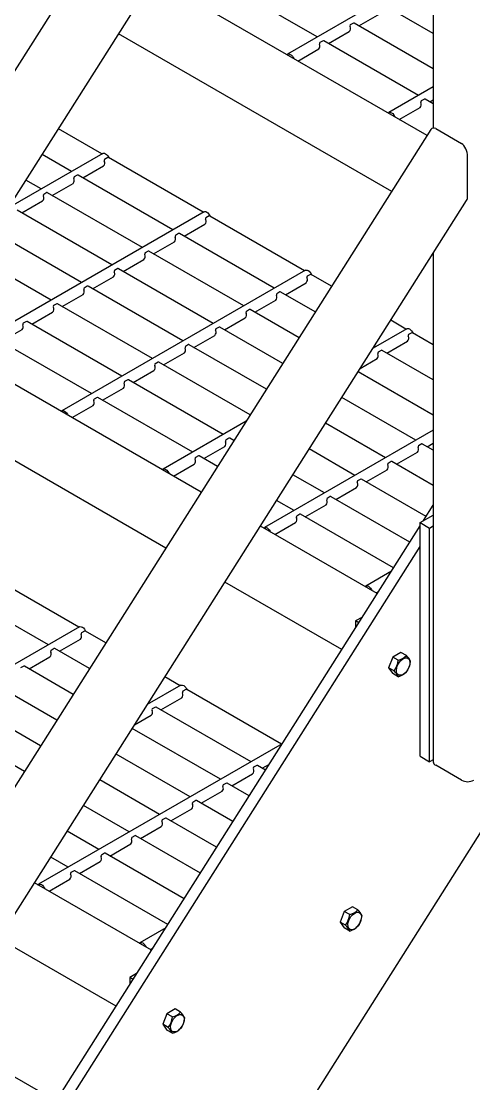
# Model space of a CAD drawing. Header units: millimetres. Extents: x 0 to 55611, y 0 to 32827.
# Drawn here: x 31003 to 31260, y 10488 to 11091 of the extents above; entities that cross this region are included whole.
import ezdxf

# ---------------------------------------------------------------- set-up
doc = ezdxf.new("R2010")
doc.units = ezdxf.units.MM
doc.header["$LTSCALE"] = 10
doc.linetypes.add('SLD-Continua', pattern=[0])
doc.layers.add('STRUC', color=5, linetype='SLD-Continua')

msp = doc.modelspace()

# ---------------------------------------------------------------- linework, layer by layer
at = {"layer": 'STRUC', "linetype": 'SLD-Continua', "lineweight": 25}
for p, q in [((31405.02, 11704.01), (30084.32, 9615.83)), ((30123.21, 9605.02), (31432.32, 11674.85)), ((31236.92, 11365.92), (31236.92, 11030.27)), ((31236.92, 11119.91), (31154.27, 11072.19)), ((31233.44, 11026), (31078.51, 11115.44)), ((31171.12, 11081.92), (31117.36, 11112.96)), ((31236.92, 11083.83), (31209.38, 11099.73)), ((31191.69, 11089.78), (31189.89, 11088.75)), ((31236.92, 11063.88), (31192.11, 11089.76)), ((31194.75, 11088.23), (31206.58, 11095.06)), ((31213.36, 10994.25), (31058.42, 11083.69)), ((31177.48, 11078.26), (31189.3, 11085.08)), ((31174.41, 11079.81), (31172.62, 11078.77)), ((31228.6, 11048.74), (31174.83, 11079.78)), ((31160.2, 11068.28), (31172.03, 11075.11)), ((31236.92, 11053.55), (31211.74, 11039.01)), ((31217.67, 11035.1), (31229.5, 11041.93)), ((31231.89, 11046.63), (31230.09, 11045.59)), ((31236.92, 11043.94), (31232.31, 11046.6)), ((31234.95, 11045.08), (31236.92, 11046.22)), ((31235.54, 11029.32), (30635.6, 10080.74)), ((31049.03, 11015.59), (31024.36, 11029.83)), ((31238.35, 11029.92), (31253.01, 11021.46)), ((31049.45, 11015.83), (30995.98, 10984.96)), ((31031.76, 11005.61), (31015.12, 11015.22)), ((31052.32, 11013.47), (31050.52, 11012.44)), ((31106.5, 10982.41), (31052.74, 11013.45)), ((31256.46, 10991.76), (31256.46, 11014.19)), ((31038.11, 11001.95), (31049.93, 11008.77)), ((31014.48, 10995.64), (31005.88, 11000.61)), ((31020.83, 10991.97), (31032.66, 10998.8)), ((31035.04, 11003.5), (31033.25, 11002.46)), ((31089.23, 10972.44), (31035.46, 11003.47)), ((31017.77, 10993.53), (31015.97, 10992.49)), ((31071.95, 10962.46), (31018.19, 10993.5)), ((30636.98, 10010.63), (31255.82, 10989.08)), ((31003.55, 10982), (31015.38, 10988.83)), ((31487.14, 10983.64), (30276.98, 9070.24)), ((31106.92, 10982.65), (30968.72, 10902.86)), ((31054.68, 10952.49), (31000.91, 10983.53)), ((31095.58, 10968.77), (31107.41, 10975.6)), ((31109.79, 10980.3), (31108, 10979.26)), ((31163.98, 10949.23), (31110.21, 10980.27)), ((31037.4, 10942.52), (30987.39, 10971.38)), ((31092.52, 10970.32), (31090.72, 10969.29)), ((31146.7, 10939.26), (31092.94, 10970.3)), ((31078.3, 10958.8), (31090.13, 10965.62)), ((31020.12, 10932.54), (30978.15, 10956.77)), ((31075.24, 10960.35), (31073.44, 10959.31)), ((31129.43, 10929.28), (31075.66, 10960.32)), ((31236.92, 10959.2), (31236.92, 10670.37)), ((31057.96, 10950.38), (31056.17, 10949.34)), ((31112.15, 10919.31), (31058.38, 10950.35)), ((31061.03, 10948.82), (31072.85, 10955.65)), ((31164.4, 10949.47), (31026.19, 10869.69)), ((31043.75, 10938.85), (31055.58, 10945.68)), ((31167.27, 10947.12), (31165.47, 10946.08)), ((31179.3, 10940.39), (31167.69, 10947.09)), ((31040.69, 10940.4), (31038.89, 10939.37)), ((31094.87, 10909.34), (31041.11, 10940.38)), ((31153.05, 10935.59), (31164.88, 10942.42)), ((31026.48, 10928.88), (31038.3, 10935.7)), ((31135.78, 10925.62), (31147.6, 10932.44)), ((31149.99, 10937.14), (31148.19, 10936.11)), ((31170.05, 10925.78), (31150.41, 10937.12)), ((31023.41, 10930.43), (31021.62, 10929.39)), ((31077.6, 10899.36), (31023.83, 10930.4)), ((31132.71, 10927.17), (31130.92, 10926.13)), ((31160.81, 10911.16), (31133.13, 10927.14)), ((31006.14, 10920.46), (31004.34, 10919.42)), ((31060.32, 10889.39), (31006.56, 10920.43)), ((31009.2, 10918.9), (31021.03, 10925.73)), ((31118.5, 10915.64), (31130.33, 10922.47)), ((31221.45, 10916.05), (31212.79, 10921.05)), ((30991.92, 10908.93), (31003.75, 10915.76)), ((31115.44, 10917.2), (31113.64, 10916.16)), ((31151.57, 10896.55), (31115.86, 10917.17)), ((31221.87, 10916.29), (31202.84, 10905.3)), ((31105.36, 10823.5), (30950.43, 10912.94)), ((31043.05, 10879.42), (30989.28, 10910.46)), ((31101.22, 10905.67), (31113.05, 10912.5)), ((31210.53, 10902.41), (31222.35, 10909.24)), ((31224.74, 10913.94), (31222.94, 10912.9)), ((31236.92, 10907.12), (31225.16, 10913.91)), ((31083.95, 10895.7), (31095.77, 10902.52)), ((31098.16, 10907.22), (31096.37, 10906.19)), ((31142.33, 10881.94), (31098.58, 10907.2)), ((31204.18, 10906.08), (31203.55, 10906.44)), ((31207.46, 10903.96), (31205.67, 10902.93)), ((31236.92, 10887.17), (31207.88, 10903.94)), ((31080.89, 10897.25), (31079.09, 10896.21)), ((31133.09, 10867.33), (31081.31, 10897.22)), ((31195.53, 10893.76), (31205.08, 10899.27)), ((31066.67, 10885.72), (31078.5, 10892.55)), ((31236.92, 10867.23), (31194.31, 10891.83)), ((31063.61, 10887.28), (31061.81, 10886.24)), ((31117.8, 10856.21), (31064.03, 10887.25)), ((31085.28, 10791.74), (30930.34, 10881.18)), ((31049.4, 10875.75), (31061.22, 10882.58)), ((31032.12, 10865.78), (31043.95, 10872.6)), ((31046.33, 10877.3), (31044.54, 10876.27)), ((31100.52, 10846.24), (31046.75, 10877.28)), ((31227.1, 10852.95), (31185.07, 10877.21)), ((31130.81, 10863.72), (31083.66, 10836.51)), ((31209.82, 10842.98), (31175.83, 10862.6)), ((31121.08, 10854.1), (31119.29, 10853.06)), ((31123.85, 10852.72), (31121.5, 10854.07)), ((31236.92, 10858.63), (31141.14, 10803.33)), ((31106.87, 10842.57), (31118.7, 10849.4)), ((31192.55, 10833.01), (31166.59, 10847.99)), ((31230.39, 10850.84), (31228.59, 10849.8)), ((31236.92, 10847.28), (31230.8, 10850.81)), ((31233.45, 10849.29), (31236.92, 10851.29)), ((31103.81, 10844.13), (31102.01, 10843.09)), ((31114.61, 10838.11), (31104.23, 10844.1)), ((31216.17, 10839.31), (31228, 10846.14)), ((31089.59, 10832.6), (31101.42, 10839.43)), ((31198.9, 10829.34), (31210.72, 10836.17)), ((31213.11, 10840.87), (31211.31, 10839.83)), ((31236.92, 10827.33), (31213.53, 10840.84)), ((31175.27, 10823.03), (31157.35, 10833.38)), ((31195.83, 10830.89), (31194.04, 10829.86)), ((31232.92, 10809.7), (31196.25, 10830.87)), ((31181.62, 10819.37), (31193.45, 10826.19)), ((31157.99, 10813.06), (31148.1, 10818.77)), ((31178.56, 10820.92), (31176.76, 10819.88)), ((31223.68, 10795.09), (31178.98, 10820.89)), ((31164.34, 10809.39), (31176.17, 10816.22)), ((31231.41, 10807.31), (31236.92, 10816.03)), ((31147.07, 10799.42), (31158.89, 10806.25)), ((31161.28, 10810.95), (31159.49, 10809.91)), ((31214.44, 10780.48), (31161.7, 10810.92)), ((31229.52, 10806.22), (31236.92, 10810.49)), ((31229.52, 10673.48), (31229.52, 10806.22)), ((31229.52, 10806.22), (31234.9, 10803.11)), ((30635.6, 9865.27), (31229.52, 10804.32)), ((31205.19, 10765.86), (31138.86, 10804.16)), ((31234.9, 10803.11), (31236.92, 10804.27)), ((31234.9, 10670.37), (31234.9, 10803.11)), ((30635.6, 9853.64), (31229.52, 10792.69)), ((31035.9, 10746.72), (30982.13, 10777.76)), ((31213.25, 10778.6), (31198.61, 10770.15)), ((31185.11, 10734.11), (31118.78, 10772.4)), ((31018.62, 10736.75), (30964.86, 10767.79)), ((31204.54, 10766.24), (31205.94, 10767.05)), ((31196.78, 10752.56), (31192.93, 10750.34)), ((31036.32, 10746.97), (30898.11, 10667.18)), ((31194.73, 10749.3), (31192.93, 10750.34)), ((31192.93, 10750.34), (31192.93, 10746.47)), ((31024.97, 10733.08), (31036.8, 10739.91)), ((31039.19, 10744.61), (31037.39, 10743.57)), ((31051.22, 10737.88), (31039.61, 10744.58)), ((31021.91, 10734.64), (31020.12, 10733.6)), ((31041.98, 10723.27), (31022.33, 10734.61)), ((31007.7, 10723.11), (31019.52, 10729.94)), ((31213.94, 10729.81), (31211.61, 10723.8)), ((31218.61, 10732.5), (31213.94, 10729.81)), ((31217.05, 10728.01), (31213.94, 10729.81)), ((31221.72, 10730.71), (31218.61, 10732.5)), ((31004.64, 10724.66), (31002.84, 10723.63)), ((31032.73, 10708.66), (31005.06, 10724.64)), ((31214.72, 10722), (31211.61, 10723.8)), ((31211.61, 10723.8), (31213.94, 10720.48)), ((31093.37, 10713.54), (31084.72, 10718.54)), ((31217.05, 10718.68), (31213.94, 10720.48)), ((31023.49, 10694.05), (30987.78, 10714.66)), ((31093.79, 10713.79), (31074.76, 10702.8)), ((31096.66, 10711.43), (31094.87, 10710.4)), ((31150.85, 10680.37), (31097.08, 10711.4)), ((31014.25, 10679.44), (30970.5, 10704.69)), ((31076.1, 10703.57), (31075.47, 10703.93)), ((31082.45, 10699.91), (31094.27, 10706.73)), ((31079.39, 10701.46), (31077.59, 10700.42)), ((31133.57, 10670.39), (31079.8, 10701.43)), ((31005.01, 10664.82), (30953.23, 10694.72)), ((31067.45, 10691.25), (31077, 10696.76)), ((31116.3, 10660.42), (31066.23, 10689.32)), ((31151.27, 10680.61), (31013.06, 10600.82)), ((31099.02, 10650.45), (31056.99, 10674.71)), ((31229.52, 10673.48), (31234.9, 10670.37)), ((31136.86, 10668.28), (31135.06, 10667.24)), ((31141.8, 10665.64), (31137.28, 10668.25)), ((31139.92, 10666.73), (31143.97, 10669.06)), ((31236.92, 10671.54), (31234.9, 10670.37)), ((31253.01, 10659.92), (31238.35, 10668.38)), ((31122.65, 10656.75), (31134.47, 10663.58)), ((31081.74, 10640.47), (31047.75, 10660.1)), ((31119.58, 10658.31), (31117.79, 10657.27)), ((31132.56, 10651.03), (31120, 10658.28)), ((31105.37, 10646.78), (31117.2, 10653.61)), ((31064.47, 10630.5), (31038.51, 10645.49)), ((31088.09, 10636.81), (31099.92, 10643.63)), ((31102.31, 10648.33), (31100.51, 10647.3)), ((31123.32, 10636.42), (31102.73, 10648.31)), ((31085.03, 10638.36), (31083.24, 10637.32)), ((31114.08, 10621.81), (31085.45, 10638.33)), ((31047.19, 10620.53), (31029.27, 10630.87)), ((31070.82, 10626.83), (31082.64, 10633.66)), ((31067.76, 10628.39), (31065.96, 10627.35)), ((31104.84, 10607.19), (31068.17, 10628.36)), ((31053.54, 10616.86), (31065.37, 10623.69)), ((31029.92, 10610.55), (31020.03, 10616.26)), ((31036.27, 10606.89), (31048.09, 10613.71)), ((31050.48, 10618.41), (31048.68, 10617.38)), ((31095.6, 10592.58), (31050.9, 10618.39)), ((31033.2, 10608.44), (31031.41, 10607.4)), ((31086.36, 10577.97), (31033.62, 10608.41)), ((31077.12, 10563.36), (31010.78, 10601.65)), ((31018.99, 10596.91), (31030.82, 10603.74)), ((31186.44, 10585.37), (31184.11, 10579.35)), ((31191.11, 10588.06), (31186.44, 10585.37)), ((31189.55, 10583.57), (31186.44, 10585.37)), ((31194.22, 10586.26), (31191.11, 10588.06)), ((31187.22, 10577.56), (31184.11, 10579.35)), ((31184.11, 10579.35), (31186.44, 10576.03)), ((31085.17, 10576.09), (31070.53, 10567.64)), ((31189.55, 10574.24), (31186.44, 10576.03)), ((31057.03, 10531.6), (30990.7, 10569.9)), ((31076.46, 10563.74), (31077.87, 10564.54)), ((31068.7, 10550.06), (31064.85, 10547.83)), ((31066.65, 10546.79), (31064.85, 10547.83)), ((31064.85, 10547.83), (31064.85, 10543.96)), ((31090.53, 10530), (31085.86, 10527.3)), ((31093.64, 10528.2), (31090.53, 10530)), ((31085.86, 10527.3), (31083.53, 10521.29)), ((31088.97, 10525.51), (31085.86, 10527.3)), ((31086.64, 10519.49), (31083.53, 10521.29)), ((31083.53, 10521.29), (31085.86, 10517.97)), ((31088.97, 10516.17), (31085.86, 10517.97)), ((31022.77, 10477.86), (30969, 10508.9))]:
    msp.add_line(p, q, dxfattribs=at)
at = {"layer": 'STRUC', "linetype": 'SLD-Continua', "lineweight": 25, "flags": 128}
for points in [[(31153.94, 11071.9), (31154.19, 11072.14), (31154.67, 11072.33), (31155.24, 11072.29), (31155.86, 11072.03), (31156.48, 11071.58), (31157.05, 11070.95), (31157.53, 11070.21), (31157.77, 11069.68)], [(31211.41, 11038.72), (31211.66, 11038.96), (31212.14, 11039.15), (31212.71, 11039.11), (31213.33, 11038.86), (31213.95, 11038.4), (31214.52, 11037.77), (31215, 11037.03), (31215.25, 11036.51)], [(31049.45, 11015.83), (31049.85, 11015.97), (31050.42, 11015.93), (31051.04, 11015.67), (31051.66, 11015.21), (31052.23, 11014.59), (31052.71, 11013.85), (31052.96, 11013.32)], [(31106.92, 10982.65), (31107.32, 10982.79), (31107.89, 10982.75), (31108.51, 10982.49), (31109.13, 10982.04), (31109.7, 10981.41), (31110.18, 10980.67), (31110.43, 10980.14)], [(31164.4, 10949.47), (31164.79, 10949.61), (31165.37, 10949.57), (31165.99, 10949.31), (31166.6, 10948.86), (31167.18, 10948.23), (31167.66, 10947.49), (31167.9, 10946.96)], [(31221.87, 10916.29), (31222.27, 10916.43), (31222.84, 10916.39), (31223.46, 10916.14), (31224.08, 10915.68), (31224.65, 10915.05), (31225.13, 10914.31), (31225.38, 10913.79)], [(31025.86, 10869.39), (31026.11, 10869.63), (31026.59, 10869.82), (31027.16, 10869.79), (31027.78, 10869.53), (31028.4, 10869.07), (31028.97, 10868.45), (31029.45, 10867.71), (31029.69, 10867.18)], [(31083.33, 10836.21), (31083.58, 10836.45), (31084.06, 10836.64), (31084.63, 10836.61), (31085.25, 10836.35), (31085.87, 10835.89), (31086.44, 10835.27), (31086.92, 10834.53), (31087.17, 10834)], [(31140.81, 10803.03), (31141.05, 10803.28), (31141.53, 10803.46), (31142.11, 10803.43), (31142.72, 10803.17), (31143.34, 10802.71), (31143.92, 10802.09), (31144.39, 10801.35), (31144.64, 10800.82)], [(31198.28, 10769.86), (31198.53, 10770.1), (31199.01, 10770.29), (31199.58, 10770.25), (31200.2, 10769.99), (31200.82, 10769.53), (31201.39, 10768.91), (31201.87, 10768.17), (31202.12, 10767.64)], [(31036.32, 10746.97), (31036.72, 10747.1), (31037.29, 10747.07), (31037.91, 10746.81), (31038.53, 10746.35), (31039.1, 10745.73), (31039.58, 10744.99), (31039.82, 10744.46)], [(31219.87, 10719.99), (31218.98, 10719.6), (31218.15, 10719.47), (31217.4, 10719.6), (31216.79, 10720), (31216.35, 10720.63), (31216.09, 10721.47), (31216.04, 10722.46), (31216.2, 10723.57), (31216.55, 10724.71), (31217.08, 10725.84), (31217.76, 10726.9), (31218.56, 10727.82), (31219.42, 10728.56), (31220.31, 10729.07), (31221.18, 10729.33), (31221.97, 10729.33), (31222.66, 10729.06), (31223.19, 10728.55), (31223.54, 10727.81), (31223.69, 10726.88), (31223.64, 10725.83), (31223.39, 10724.69), (31222.94, 10723.55), (31222.33, 10722.45), (31221.59, 10721.45), (31220.75, 10720.62), (31219.87, 10719.99)], [(31093.79, 10713.79), (31094.19, 10713.92), (31094.76, 10713.89), (31095.38, 10713.63), (31096, 10713.17), (31096.57, 10712.55), (31097.05, 10711.81), (31097.3, 10711.28)], [(31012.73, 10600.53), (31012.98, 10600.77), (31013.46, 10600.96), (31014.03, 10600.92), (31014.65, 10600.67), (31015.27, 10600.21), (31015.84, 10599.58), (31016.32, 10598.84), (31016.56, 10598.31)], [(31192.37, 10575.55), (31191.48, 10575.16), (31190.65, 10575.02), (31189.9, 10575.16), (31189.29, 10575.56), (31188.85, 10576.19), (31188.59, 10577.03), (31188.54, 10578.02), (31188.7, 10579.12), (31189.05, 10580.27), (31189.58, 10581.4), (31190.26, 10582.46), (31191.06, 10583.38), (31191.92, 10584.11), (31192.81, 10584.63), (31193.68, 10584.89), (31194.47, 10584.89), (31195.16, 10584.62), (31195.69, 10584.1), (31196.04, 10583.36), (31196.19, 10582.44), (31196.14, 10581.38), (31195.89, 10580.25), (31195.44, 10579.11), (31194.83, 10578.01), (31194.09, 10577.01), (31193.25, 10576.18), (31192.37, 10575.55)], [(31070.2, 10567.35), (31070.45, 10567.59), (31070.93, 10567.78), (31071.5, 10567.74), (31072.12, 10567.49), (31072.74, 10567.03), (31073.31, 10566.4), (31073.79, 10565.66), (31074.04, 10565.14)], [(31091.79, 10517.48), (31090.9, 10517.09), (31090.07, 10516.96), (31089.32, 10517.1), (31088.71, 10517.49), (31088.27, 10518.13), (31088.01, 10518.96), (31087.96, 10519.96), (31088.12, 10521.06), (31088.47, 10522.21), (31089, 10523.34), (31089.68, 10524.39), (31090.48, 10525.31), (31091.34, 10526.05), (31092.23, 10526.56), (31093.1, 10526.83), (31093.89, 10526.82), (31094.58, 10526.56), (31095.11, 10526.04), (31095.46, 10525.3), (31095.62, 10524.38), (31095.56, 10523.32), (31095.31, 10522.19), (31094.86, 10521.04), (31094.25, 10519.94), (31093.51, 10518.95), (31092.67, 10518.11), (31091.79, 10517.48)]]:
    msp.add_lwpolyline(points, dxfattribs=at)
at = {"layer": 'STRUC', "linetype": 'SLD-Continua', "lineweight": 25}
for centre, radius, start, end in [((31191.87, 11089.43), 0.402, 54.46254, 117.32452), ((31187.75, 11086.72), 2.26, 313.47222, 28.48726), ((31190.43, 11088.17), 0.791, 133.11728, 207.6572), ((31170.47, 11076.75), 2.26, 313.47222, 28.48726), ((31173.16, 11078.2), 0.791, 133.11728, 207.6572), ((31174.6, 11079.45), 0.402, 54.46254, 117.32452), ((31227.94, 11043.57), 2.26, 313.47222, 28.48726), ((31230.63, 11045.02), 0.791, 133.11728, 207.6572), ((31232.07, 11046.27), 0.402, 54.46254, 117.32452), ((31048.38, 11010.42), 2.26, 313.47222, 28.48726), ((31051.06, 11011.86), 0.791, 133.11728, 207.6572), ((31052.5, 11013.12), 0.402, 54.46254, 117.32452), ((31031.1, 11000.44), 2.26, 313.47222, 28.48726), ((31033.79, 11001.89), 0.791, 133.11728, 207.6572), ((31035.23, 11003.14), 0.402, 54.46254, 117.32452), ((31017.95, 10993.17), 0.402, 54.46254, 117.32452), ((31013.82, 10990.47), 2.26, 313.47222, 28.48726), ((31016.51, 10991.91), 0.791, 133.11728, 207.6572), ((31105.85, 10977.24), 2.26, 313.47222, 28.48726), ((31108.54, 10978.68), 0.791, 133.11728, 207.6572), ((31109.98, 10979.94), 0.402, 54.46254, 117.32452), ((31091.26, 10968.71), 0.791, 133.11728, 207.6572), ((31092.7, 10969.97), 0.402, 54.46254, 117.32452), ((31088.57, 10967.26), 2.26, 313.47222, 28.48726), ((31071.3, 10957.29), 2.26, 313.47222, 28.48726), ((31073.99, 10958.74), 0.791, 133.11728, 207.6572), ((31075.43, 10959.99), 0.402, 54.46254, 117.32452), ((31058.15, 10950.02), 0.402, 54.46254, 117.32452), ((31054.02, 10947.32), 2.26, 313.47222, 28.48726), ((31056.71, 10948.76), 0.791, 133.11728, 207.6572), ((31163.32, 10944.06), 2.26, 313.47222, 28.48726), ((31166.01, 10945.5), 0.791, 133.11728, 207.6572), ((31167.45, 10946.76), 0.402, 54.46254, 117.32452), ((31036.75, 10937.34), 2.26, 313.47222, 28.48726), ((31039.43, 10938.79), 0.791, 133.11728, 207.6572), ((31040.87, 10940.05), 0.402, 54.46254, 117.32452), ((31146.05, 10934.08), 2.26, 313.47222, 28.48726), ((31148.73, 10935.53), 0.791, 133.11728, 207.6572), ((31150.17, 10936.79), 0.402, 54.46254, 117.32452), ((31019.47, 10927.37), 2.26, 313.47222, 28.48726), ((31022.16, 10928.82), 0.791, 133.11728, 207.6572), ((31023.6, 10930.07), 0.402, 54.46254, 117.32452), ((31132.9, 10926.81), 0.402, 54.46254, 117.32452), ((31006.32, 10920.1), 0.402, 54.46254, 117.32452), ((31128.77, 10924.11), 2.26, 313.47222, 28.48726), ((31131.46, 10925.56), 0.791, 133.11728, 207.6572), ((31002.19, 10917.4), 2.26, 313.47222, 28.48726), ((31004.88, 10918.84), 0.791, 133.11728, 207.6572), ((31111.5, 10914.14), 2.26, 313.47222, 28.48726), ((31114.18, 10915.58), 0.791, 133.11728, 207.6572), ((31115.62, 10916.84), 0.402, 54.46254, 117.32452), ((31220.8, 10910.88), 2.26, 313.47222, 28.48726), ((31223.48, 10912.32), 0.791, 133.11728, 207.6572), ((31224.92, 10913.58), 0.402, 54.46254, 117.32452), ((31094.22, 10904.16), 2.26, 313.47222, 28.48726), ((31096.91, 10905.61), 0.791, 133.11728, 207.6572), ((31098.35, 10906.87), 0.402, 54.46254, 117.32452), ((31206.21, 10902.35), 0.791, 133.11728, 207.6572), ((31207.65, 10903.61), 0.402, 54.46254, 117.32452), ((31079.63, 10895.64), 0.791, 133.11728, 207.6572), ((31081.07, 10896.89), 0.402, 54.46254, 117.32452), ((31203.52, 10900.91), 2.26, 313.47222, 28.48726), ((31076.94, 10894.19), 2.26, 313.47222, 28.48726), ((31059.67, 10884.22), 2.26, 313.47222, 28.48726), ((31062.35, 10885.66), 0.791, 133.11728, 207.6572), ((31063.79, 10886.92), 0.402, 54.46254, 117.32452), ((31042.39, 10874.24), 2.26, 313.47222, 28.48726), ((31045.08, 10875.69), 0.791, 133.11728, 207.6572), ((31046.52, 10876.95), 0.402, 54.46254, 117.32452), ((31121.27, 10853.74), 0.402, 54.46254, 117.32452), ((31117.14, 10851.04), 2.26, 313.47222, 28.48726), ((31119.83, 10852.48), 0.791, 133.11728, 207.6572), ((31226.44, 10847.78), 2.26, 313.47222, 28.48726), ((31229.13, 10849.23), 0.791, 133.11728, 207.6572), ((31230.57, 10850.48), 0.402, 54.46254, 117.32452), ((31099.87, 10841.07), 2.26, 313.47222, 28.48726), ((31102.55, 10842.51), 0.791, 133.11728, 207.6572), ((31103.99, 10843.77), 0.402, 54.46254, 117.32452), ((31209.17, 10837.81), 2.26, 313.47222, 28.48726), ((31211.85, 10839.25), 0.791, 133.11728, 207.6572), ((31213.29, 10840.51), 0.402, 54.46254, 117.32452), ((31194.58, 10829.28), 0.791, 133.11728, 207.6572), ((31196.02, 10830.54), 0.402, 54.46254, 117.32452), ((31191.89, 10827.83), 2.26, 313.47222, 28.48726), ((31174.61, 10817.86), 2.26, 313.47222, 28.48726), ((31177.3, 10819.31), 0.791, 133.11728, 207.6572), ((31178.74, 10820.56), 0.402, 54.46254, 117.32452), ((31157.34, 10807.89), 2.26, 313.47222, 28.48726), ((31160.03, 10809.33), 0.791, 133.11728, 207.6572), ((31161.47, 10810.59), 0.402, 54.46254, 117.32452), ((31035.25, 10741.55), 2.26, 313.47222, 28.48726), ((31037.93, 10743), 0.791, 133.11728, 207.6572), ((31039.37, 10744.25), 0.402, 54.46254, 117.32452), ((31020.66, 10733.02), 0.791, 133.11728, 207.6572), ((31022.1, 10734.28), 0.402, 54.46254, 117.32452), ((31017.97, 10731.58), 2.26, 313.47222, 28.48726), ((31204.28, 10729.51), 12.86, 324.27375, 353.31489), ((31214.55, 10737.74), 10.05, 284.44632, 315.54831), ((31212.84, 10721.99), 12.45, 25.72064, 44.4807), ((31211.09, 10728.96), 13.06, 324.49602, 353.09262), ((31004.82, 10724.31), 0.402, 54.46254, 117.32452), ((31207.29, 10714.3), 10.71, 24.17619, 46.02515), ((31214.55, 10728.41), 10.04, 284.43921, 315.55542), ((31092.72, 10708.37), 2.26, 313.47222, 28.48726), ((31095.41, 10709.82), 0.791, 133.11728, 207.6572), ((31096.85, 10711.08), 0.402, 54.46254, 117.32452), ((31075.44, 10698.4), 2.26, 313.47222, 28.48726), ((31078.13, 10699.84), 0.791, 133.11728, 207.6572), ((31079.57, 10701.1), 0.402, 54.46254, 117.32452), ((31135.6, 10666.67), 0.791, 133.11728, 207.6572), ((31137.04, 10667.92), 0.402, 54.46254, 117.32452), ((31239.36, 10670.61), 2.45, 185.6948, 245.62534), ((31132.92, 10665.22), 2.26, 313.47222, 28.48726), ((31115.64, 10655.25), 2.26, 313.47222, 28.48726), ((31118.33, 10656.69), 0.791, 133.11728, 207.6572), ((31119.77, 10657.95), 0.402, 54.46254, 117.32452), ((31256.46, 10666.57), 7.5, 242.60967, 297.39033), ((31098.36, 10645.27), 2.26, 313.47222, 28.48726), ((31101.05, 10646.72), 0.791, 133.11728, 207.6572), ((31102.49, 10647.98), 0.402, 54.46254, 117.32452), ((31083.78, 10636.75), 0.791, 133.11728, 207.6572), ((31085.22, 10638), 0.402, 54.46254, 117.32452), ((31081.09, 10635.3), 2.26, 313.47222, 28.48726), ((31063.81, 10625.33), 2.26, 313.47222, 28.48726), ((31066.5, 10626.77), 0.791, 133.11728, 207.6572), ((31067.94, 10628.03), 0.402, 54.46254, 117.32452), ((31046.54, 10615.35), 2.26, 313.47222, 28.48726), ((31049.22, 10616.8), 0.791, 133.11728, 207.6572), ((31050.66, 10618.06), 0.402, 54.46254, 117.32452), ((31029.26, 10605.38), 2.26, 313.47222, 28.48726), ((31031.95, 10606.83), 0.791, 133.11728, 207.6572), ((31033.39, 10608.08), 0.402, 54.46254, 117.32452), ((31176.78, 10585.07), 12.86, 324.27375, 353.31489), ((31187.05, 10593.3), 10.05, 284.44632, 315.54831), ((31185.34, 10577.54), 12.45, 25.72064, 44.4807), ((31183.59, 10584.52), 13.06, 324.49602, 353.09262), ((31179.79, 10569.85), 10.71, 24.17619, 46.02515), ((31187.05, 10583.96), 10.04, 284.43921, 315.55542), ((31086.47, 10535.24), 10.05, 284.44632, 315.54831), ((31084.76, 10519.48), 12.45, 25.72064, 44.4807), ((31076.2, 10527.01), 12.86, 324.27375, 353.31489), ((31083.01, 10526.45), 13.06, 324.49602, 353.09262), ((31079.21, 10511.79), 10.71, 24.17619, 46.02515), ((31086.47, 10525.9), 10.04, 284.43921, 315.55542)]:
    msp.add_arc(centre, radius, start, end, dxfattribs=at)
for centre, start_param, end_param in [((31238.35, 11024.64), 5.757017, 6.711143), ((31253.01, 11016.18), 4.186221, 5.757017), ((31253.01, 10993.76), 3.56955, 4.186221)]:
    msp.add_ellipse(centre, major_axis=(-1.73, 5.56), ratio=0.536091, start_param=start_param, end_param=end_param, dxfattribs=at)

doc.saveas('drawing.dxf')
